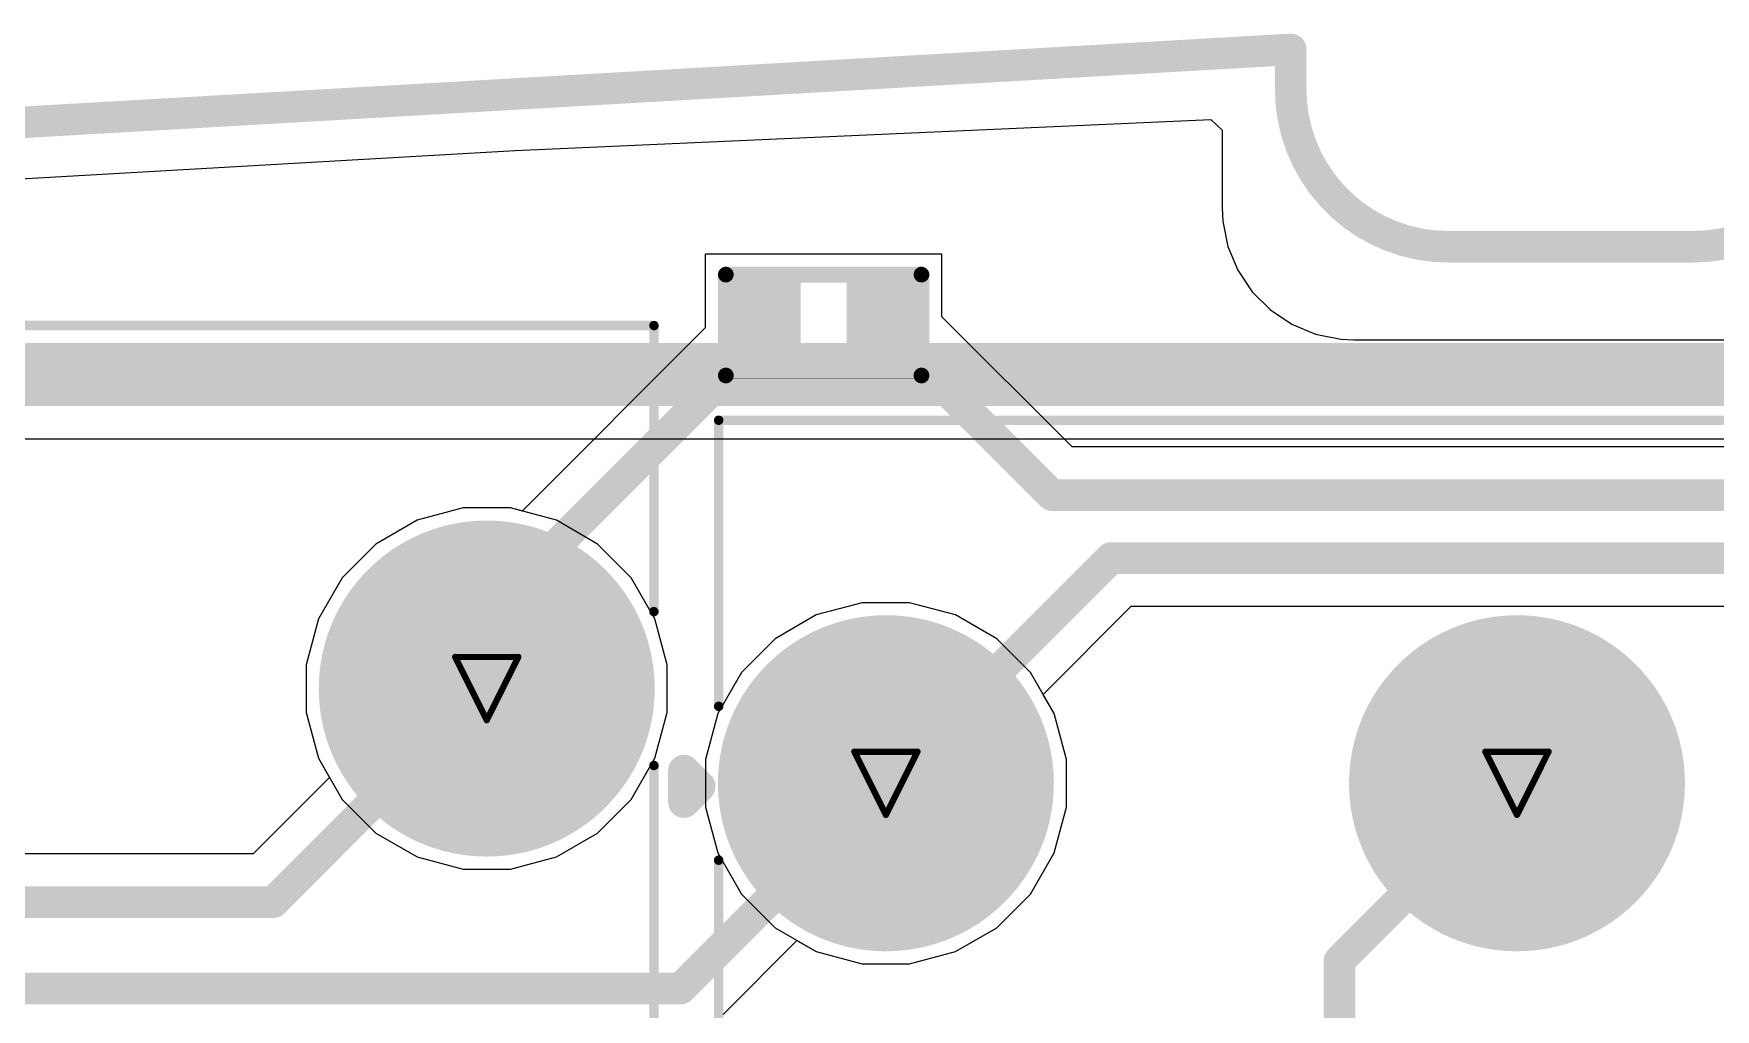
# Model space of a CAD drawing. Header units: inches. Extents: x 0 to 355, y -10 to 78.
# Drawn here: x 53.95 to 67.49, y 31.65 to 39.5 of the extents above; entities that cross this region are included whole.
import ezdxf

# ---------------------------------------------------------------- set-up
doc = ezdxf.new("R2010")
doc.units = ezdxf.units.IN
for name, color, linetype in [('Board Outline', 216, 'Continuous'), ('Bottom Layer', 5, 'Continuous'), ('Bottom Solder', 6, 'Continuous'), ('Drill Drawing', 1, 'Continuous'), ('Multi-Layer', 9, 'Continuous'), ('Pad Holes', 156, 'Continuous'), ('Top Layer', 1, 'Continuous'), ('Top Overlay', 2, 'Continuous'), ('Top Paste', 8, 'Continuous'), ('Top Solder', 216, 'Continuous')]:
    doc.layers.add(name, color=color, linetype=linetype)

# ---------------------------------------------------------------- blocks, each defined once
blk = doc.blocks.new('KAILH_GM_8_0_29')
at = {"layer": 'Bottom Layer'}
h = blk.add_hatch(color=5, dxfattribs=at)
edge = h.paths.add_edge_path()
edge.add_arc((-5.08, 0), 1.25, 0, 360)
h = blk.add_hatch(color=5, dxfattribs=at)
edge = h.paths.add_edge_path()
edge.add_arc((0, 0), 1.25, 0, 360)
h = blk.add_hatch(color=5, dxfattribs=at)
edge = h.paths.add_edge_path()
edge.add_arc((5.08, 0), 1.25, 0, 360)
at = {"layer": 'Bottom Solder'}
h = blk.add_hatch(color=6, dxfattribs=at)
edge = h.paths.add_edge_path()
edge.add_arc((-5.08, 0), 1.352, 0, 360)
h = blk.add_hatch(color=6, dxfattribs=at)
edge = h.paths.add_edge_path()
edge.add_arc((0, 0), 1.352, 0, 360)
h = blk.add_hatch(color=6, dxfattribs=at)
edge = h.paths.add_edge_path()
edge.add_arc((5.08, 0), 1.352, 0, 360)
at = {"layer": 'Multi-Layer'}
h = blk.add_hatch(color=9, dxfattribs=at)
edge = h.paths.add_edge_path()
edge.add_arc((-5.08, 0), 1.25, 0, 360)
h = blk.add_hatch(color=9, dxfattribs=at)
edge = h.paths.add_edge_path()
edge.add_arc((0, 0), 1.25, 0, 360)
h = blk.add_hatch(color=9, dxfattribs=at)
edge = h.paths.add_edge_path()
edge.add_arc((5.08, 0), 1.25, 0, 360)
at = {"layer": 'Pad Holes'}
h = blk.add_hatch(color=7, dxfattribs=at)
edge = h.paths.add_edge_path()
edge.add_arc((-5.08, 0), 0.575, 0, 360)
h = blk.add_hatch(color=7, dxfattribs=at)
edge = h.paths.add_edge_path()
edge.add_arc((0, 0), 0.575, 0, 360)
h = blk.add_hatch(color=7, dxfattribs=at)
edge = h.paths.add_edge_path()
edge.add_arc((5.08, 0), 0.575, 0, 360)
at = {"layer": 'Top Layer'}
h = blk.add_hatch(color=1, dxfattribs=at)
edge = h.paths.add_edge_path()
edge.add_arc((-5.08, 0), 1.25, 0, 360)
h = blk.add_hatch(color=1, dxfattribs=at)
edge = h.paths.add_edge_path()
edge.add_arc((0, 0), 1.25, 0, 360)
h = blk.add_hatch(color=1, dxfattribs=at)
edge = h.paths.add_edge_path()
edge.add_arc((5.08, 0), 1.25, 0, 360)
at = {"layer": 'Top Solder'}
h = blk.add_hatch(color=216, dxfattribs=at)
edge = h.paths.add_edge_path()
edge.add_arc((-5.08, 0), 1.352, 0, 360)
h = blk.add_hatch(color=216, dxfattribs=at)
edge = h.paths.add_edge_path()
edge.add_arc((0, 0), 1.352, 0, 360)
h = blk.add_hatch(color=216, dxfattribs=at)
edge = h.paths.add_edge_path()
edge.add_arc((5.08, 0), 1.352, 0, 360)
at = {"layer": 'Top Overlay'}
for points in [[(-6.426, 2.921, 0.0762, 0.0762, 0), (6.426, 2.921, 0.0762, 0.0762, 0)], [(-6.426, 0.619, 0.0762, 0.0762, 0), (-6.426, 2.921, 0.0762, 0.0762, 0)], [(6.426, 0.619, 0.0762, 0.0762, 0), (6.426, 2.921, 0.0762, 0.0762, 0)], [(-6.706, -0.152, 0.254, 0.254, 0), (-6.706, 0.102, 0.254, 0.254, 0)], [(-6.706, 0.102, 0.254, 0.254, 0), (-6.579, -0.025, 0.254, 0.254, 0)], [(-6.706, -0.152, 0.254, 0.254, 0), (-6.579, -0.025, 0.254, 0.254, 0)], [(-6.426, -2.921, 0.0762, 0.0762, 0), (-6.426, -0.619, 0.0762, 0.0762, 0)], [(6.426, -2.921, 0.0762, 0.0762, 0), (6.426, -0.619, 0.0762, 0.0762, 0)], [(-6.426, -2.921, 0.0762, 0.0762, 0), (6.426, -2.921, 0.0762, 0.0762, 0)]]:
    blk.add_lwpolyline(points, format="xyseb", dxfattribs=at)
for points in [[(-6.445, 2.921, 0.0381, 0.0381, 1), (-6.407, 2.921, 0.0381, 0.0381, 1)], [(-6.445, 2.921, 0.0381, 0.0381, 1), (-6.407, 2.921, 0.0381, 0.0381, 1)], [(6.407, 2.921, 0.0381, 0.0381, 1), (6.445, 2.921, 0.0381, 0.0381, 1)], [(6.407, 2.921, 0.0381, 0.0381, 1), (6.445, 2.921, 0.0381, 0.0381, 1)], [(-6.445, 0.619, 0.0381, 0.0381, 1), (-6.407, 0.619, 0.0381, 0.0381, 1)], [(6.407, 0.619, 0.0381, 0.0381, 1), (6.445, 0.619, 0.0381, 0.0381, 1)], [(-6.769, 0.102, 0.127, 0.127, 1), (-6.642, 0.102, 0.127, 0.127, 1)], [(-6.769, 0.102, 0.127, 0.127, 1), (-6.642, 0.102, 0.127, 0.127, 1)], [(-6.642, -0.025, 0.127, 0.127, 1), (-6.515, -0.025, 0.127, 0.127, 1)], [(-6.642, -0.025, 0.127, 0.127, 1), (-6.515, -0.025, 0.127, 0.127, 1)], [(-6.769, -0.152, 0.127, 0.127, 1), (-6.642, -0.152, 0.127, 0.127, 1)], [(-6.769, -0.152, 0.127, 0.127, 1), (-6.642, -0.152, 0.127, 0.127, 1)], [(-6.445, -0.619, 0.0381, 0.0381, 1), (-6.407, -0.619, 0.0381, 0.0381, 1)], [(6.407, -0.619, 0.0381, 0.0381, 1), (6.445, -0.619, 0.0381, 0.0381, 1)], [(-6.445, -2.921, 0.0381, 0.0381, 1), (-6.407, -2.921, 0.0381, 0.0381, 1)], [(-6.445, -2.921, 0.0381, 0.0381, 1), (-6.407, -2.921, 0.0381, 0.0381, 1)], [(6.407, -2.921, 0.0381, 0.0381, 1), (6.445, -2.921, 0.0381, 0.0381, 1)], [(6.407, -2.921, 0.0381, 0.0381, 1), (6.445, -2.921, 0.0381, 0.0381, 1)]]:
    blk.add_lwpolyline(points, format="xyseb", close=True, dxfattribs=at)
blk = doc.blocks.new('KAILH_GM_8_0_30')
at = {"layer": 'Bottom Layer'}
h = blk.add_hatch(color=5, dxfattribs=at)
edge = h.paths.add_edge_path()
edge.add_arc((-5.08, 0), 1.25, 0, 360)
h = blk.add_hatch(color=5, dxfattribs=at)
edge = h.paths.add_edge_path()
edge.add_arc((0, 0), 1.25, 0, 360)
h = blk.add_hatch(color=5, dxfattribs=at)
edge = h.paths.add_edge_path()
edge.add_arc((5.08, 0), 1.25, 0, 360)
at = {"layer": 'Bottom Solder'}
h = blk.add_hatch(color=6, dxfattribs=at)
edge = h.paths.add_edge_path()
edge.add_arc((-5.08, 0), 1.352, 0, 360)
h = blk.add_hatch(color=6, dxfattribs=at)
edge = h.paths.add_edge_path()
edge.add_arc((0, 0), 1.352, 0, 360)
h = blk.add_hatch(color=6, dxfattribs=at)
edge = h.paths.add_edge_path()
edge.add_arc((5.08, 0), 1.352, 0, 360)
at = {"layer": 'Multi-Layer'}
h = blk.add_hatch(color=9, dxfattribs=at)
edge = h.paths.add_edge_path()
edge.add_arc((-5.08, 0), 1.25, 0, 360)
h = blk.add_hatch(color=9, dxfattribs=at)
edge = h.paths.add_edge_path()
edge.add_arc((0, 0), 1.25, 0, 360)
h = blk.add_hatch(color=9, dxfattribs=at)
edge = h.paths.add_edge_path()
edge.add_arc((5.08, 0), 1.25, 0, 360)
at = {"layer": 'Pad Holes'}
h = blk.add_hatch(color=7, dxfattribs=at)
edge = h.paths.add_edge_path()
edge.add_arc((-5.08, 0), 0.575, 0, 360)
h = blk.add_hatch(color=7, dxfattribs=at)
edge = h.paths.add_edge_path()
edge.add_arc((0, 0), 0.575, 0, 360)
h = blk.add_hatch(color=7, dxfattribs=at)
edge = h.paths.add_edge_path()
edge.add_arc((5.08, 0), 0.575, 0, 360)
at = {"layer": 'Top Layer'}
h = blk.add_hatch(color=1, dxfattribs=at)
edge = h.paths.add_edge_path()
edge.add_arc((-5.08, 0), 1.25, 0, 360)
h = blk.add_hatch(color=1, dxfattribs=at)
edge = h.paths.add_edge_path()
edge.add_arc((0, 0), 1.25, 0, 360)
h = blk.add_hatch(color=1, dxfattribs=at)
edge = h.paths.add_edge_path()
edge.add_arc((5.08, 0), 1.25, 0, 360)
at = {"layer": 'Top Solder'}
h = blk.add_hatch(color=216, dxfattribs=at)
edge = h.paths.add_edge_path()
edge.add_arc((-5.08, 0), 1.352, 0, 360)
h = blk.add_hatch(color=216, dxfattribs=at)
edge = h.paths.add_edge_path()
edge.add_arc((0, 0), 1.352, 0, 360)
h = blk.add_hatch(color=216, dxfattribs=at)
edge = h.paths.add_edge_path()
edge.add_arc((5.08, 0), 1.352, 0, 360)
at = {"layer": 'Top Overlay'}
for points in [[(-6.426, 0.619, 0.0762, 0.0762, 0), (-6.426, 2.921, 0.0762, 0.0762, 0)], [(-6.426, 2.921, 0.0762, 0.0762, 0), (6.426, 2.921, 0.0762, 0.0762, 0)], [(6.426, 0.619, 0.0762, 0.0762, 0), (6.426, 2.921, 0.0762, 0.0762, 0)], [(-6.706, 0.102, 0.254, 0.254, 0), (-6.579, -0.025, 0.254, 0.254, 0)], [(-6.706, -0.152, 0.254, 0.254, 0), (-6.706, 0.102, 0.254, 0.254, 0)], [(-6.706, -0.152, 0.254, 0.254, 0), (-6.579, -0.025, 0.254, 0.254, 0)], [(-6.426, -2.921, 0.0762, 0.0762, 0), (-6.426, -0.619, 0.0762, 0.0762, 0)], [(6.426, -2.921, 0.0762, 0.0762, 0), (6.426, -0.619, 0.0762, 0.0762, 0)], [(-6.426, -2.921, 0.0762, 0.0762, 0), (6.426, -2.921, 0.0762, 0.0762, 0)]]:
    blk.add_lwpolyline(points, format="xyseb", dxfattribs=at)
for points in [[(-6.445, 2.921, 0.0381, 0.0381, 1), (-6.407, 2.921, 0.0381, 0.0381, 1)], [(-6.445, 2.921, 0.0381, 0.0381, 1), (-6.407, 2.921, 0.0381, 0.0381, 1)], [(6.407, 2.921, 0.0381, 0.0381, 1), (6.445, 2.921, 0.0381, 0.0381, 1)], [(6.407, 2.921, 0.0381, 0.0381, 1), (6.445, 2.921, 0.0381, 0.0381, 1)], [(-6.445, 0.619, 0.0381, 0.0381, 1), (-6.407, 0.619, 0.0381, 0.0381, 1)], [(6.407, 0.619, 0.0381, 0.0381, 1), (6.445, 0.619, 0.0381, 0.0381, 1)], [(-6.769, 0.102, 0.127, 0.127, 1), (-6.642, 0.102, 0.127, 0.127, 1)], [(-6.769, 0.102, 0.127, 0.127, 1), (-6.642, 0.102, 0.127, 0.127, 1)], [(-6.642, -0.025, 0.127, 0.127, 1), (-6.515, -0.025, 0.127, 0.127, 1)], [(-6.642, -0.025, 0.127, 0.127, 1), (-6.515, -0.025, 0.127, 0.127, 1)], [(-6.769, -0.152, 0.127, 0.127, 1), (-6.642, -0.152, 0.127, 0.127, 1)], [(-6.769, -0.152, 0.127, 0.127, 1), (-6.642, -0.152, 0.127, 0.127, 1)], [(-6.445, -0.619, 0.0381, 0.0381, 1), (-6.407, -0.619, 0.0381, 0.0381, 1)], [(6.407, -0.619, 0.0381, 0.0381, 1), (6.445, -0.619, 0.0381, 0.0381, 1)], [(-6.445, -2.921, 0.0381, 0.0381, 1), (-6.407, -2.921, 0.0381, 0.0381, 1)], [(-6.445, -2.921, 0.0381, 0.0381, 1), (-6.407, -2.921, 0.0381, 0.0381, 1)], [(6.407, -2.921, 0.0381, 0.0381, 1), (6.445, -2.921, 0.0381, 0.0381, 1)], [(6.407, -2.921, 0.0381, 0.0381, 1), (6.445, -2.921, 0.0381, 0.0381, 1)]]:
    blk.add_lwpolyline(points, format="xyseb", close=True, dxfattribs=at)
blk = doc.blocks.new('R___0402_43')
at = {"layer": 'Top Layer'}
for points in [[(-0.699, -0.318), (-0.699, 0.318), (-0.241, 0.318), (-0.241, -0.318)], [(0.241, -0.318), (0.241, 0.318), (0.699, 0.318), (0.699, -0.318)]]:
    blk.add_hatch(color=1, dxfattribs=at).paths.add_polyline_path(points)
at = {"layer": 'Top Paste'}
for points in [[(-0.699, -0.318), (-0.699, 0.318), (-0.241, 0.318), (-0.241, -0.318)], [(0.241, -0.318), (0.241, 0.318), (0.699, 0.318), (0.699, -0.318)]]:
    blk.add_hatch(color=8, dxfattribs=at).paths.add_polyline_path(points)
at = {"layer": 'Top Solder'}
for points in [[(-0.754, -0.373), (-0.754, 0.373), (-0.186, 0.373), (-0.186, -0.373)], [(0.186, -0.373), (0.186, 0.373), (0.754, 0.373), (0.754, -0.373)]]:
    blk.add_hatch(color=216, dxfattribs=at).paths.add_polyline_path(points)
at = {"layer": 'Top Overlay'}
for points in [[(-0.787, 0.406, 0.127, 0.127, 0), (0.787, 0.406, 0.127, 0.127, 0)], [(-0.787, -0.406, 0.127, 0.127, 0), (-0.787, 0.406, 0.127, 0.127, 0)], [(0.787, -0.406, 0.127, 0.127, 0), (0.787, 0.406, 0.127, 0.127, 0)], [(-0.787, -0.406, 0.127, 0.127, 0), (0.787, -0.406, 0.127, 0.127, 0)], [(-0.813, -0.432, 0.00323, 0.00323, 0), (0.813, -0.432, 0.00323, 0.00323, 0)]]:
    blk.add_lwpolyline(points, format="xyseb", dxfattribs=at)
for points in [[(-0.819, 0.406, 0.0635, 0.0635, 1), (-0.756, 0.406, 0.0635, 0.0635, 1)], [(-0.819, 0.406, 0.0635, 0.0635, 1), (-0.756, 0.406, 0.0635, 0.0635, 1)], [(0.756, 0.406, 0.0635, 0.0635, 1), (0.819, 0.406, 0.0635, 0.0635, 1)], [(0.756, 0.406, 0.0635, 0.0635, 1), (0.819, 0.406, 0.0635, 0.0635, 1)], [(-0.819, -0.406, 0.0635, 0.0635, 1), (-0.756, -0.406, 0.0635, 0.0635, 1)], [(-0.819, -0.406, 0.0635, 0.0635, 1), (-0.756, -0.406, 0.0635, 0.0635, 1)], [(0.756, -0.406, 0.0635, 0.0635, 1), (0.819, -0.406, 0.0635, 0.0635, 1)], [(0.756, -0.406, 0.0635, 0.0635, 1), (0.819, -0.406, 0.0635, 0.0635, 1)], [(-0.814, -0.432, 0.00161, 0.00161, 1), (-0.812, -0.432, 0.00161, 0.00161, 1)], [(0.812, -0.432, 0.00161, 0.00161, 1), (0.814, -0.432, 0.00161, 0.00161, 1)]]:
    blk.add_lwpolyline(points, format="xyseb", close=True, dxfattribs=at)

msp = doc.modelspace()

# ---------------------------------------------------------------- linework, layer by layer
at = {"layer": 'Board Outline'}
for points in [[(0, 35.687, 0.254, 0.254, 0), (64.072, 39.37, 0.254, 0.254, 0)], [(64.072, 39.053, 0.254, 0.254, 0), (64.072, 39.37, 0.254, 0.254, 0)], [(65.341, 37.782, 0.254, 0.254, -0.414961), (64.072, 39.053, 0.254, 0.254, 0)], [(68.58, 39.053, 0.254, 0.254, -0.414405), (67.31, 37.782, 0.254, 0.254, 0)], [(65.341, 37.782, 0.254, 0.254, 0), (67.31, 37.782, 0.254, 0.254, 0)]]:
    msp.add_lwpolyline(points, format="xyseb", dxfattribs=at)
for points in [[(64.009, 39.37, 0.127, 0.127, 1), (64.136, 39.37, 0.127, 0.127, 1)], [(64.009, 39.37, 0.127, 0.127, 1), (64.136, 39.37, 0.127, 0.127, 1)], [(64.009, 39.053, 0.127, 0.127, 1), (64.136, 39.053, 0.127, 0.127, 1)], [(64.009, 39.053, 0.127, 0.127, 1), (64.136, 39.053, 0.127, 0.127, 1)], [(65.278, 37.782, 0.127, 0.127, 1), (65.405, 37.782, 0.127, 0.127, 1)], [(65.278, 37.782, 0.127, 0.127, 1), (65.405, 37.782, 0.127, 0.127, 1)], [(67.247, 37.782, 0.127, 0.127, 1), (67.374, 37.782, 0.127, 0.127, 1)], [(67.247, 37.782, 0.127, 0.127, 1), (67.374, 37.782, 0.127, 0.127, 1)]]:
    msp.add_lwpolyline(points, format="xyseb", close=True, dxfattribs=at)
at = {"layer": 'Bottom Layer'}
for p, q in [((46.147, 36.236), (71.212, 36.236)), ((57.41, 35.68), (57.04, 35.581)), ((57.792, 35.68), (57.41, 35.68)), ((58.162, 35.581), (57.792, 35.68)), ((57.04, 35.581), (56.709, 35.389)), ((58.493, 35.389), (58.162, 35.581)), ((56.709, 35.389), (56.438, 35.119)), ((58.764, 35.119), (58.493, 35.389)), ((56.438, 35.119), (56.247, 34.787)), ((58.955, 34.787), (58.764, 35.119)), ((60.253, 34.819), (59.922, 34.627)), ((60.623, 34.918), (60.253, 34.819)), ((61.005, 34.918), (60.623, 34.918)), ((61.375, 34.819), (61.005, 34.918)), ((61.706, 34.627), (61.375, 34.819)), ((56.247, 34.787), (56.148, 34.418)), ((59.054, 34.418), (58.955, 34.787)), ((59.922, 34.627), (59.651, 34.357)), ((61.977, 34.357), (61.706, 34.627)), ((56.148, 34.418), (56.148, 34.035)), ((59.054, 34.035), (59.054, 34.418)), ((59.651, 34.357), (59.46, 34.025)), ((62.168, 34.025), (61.977, 34.357)), ((56.148, 34.035), (56.247, 33.666)), ((58.955, 33.666), (59.054, 34.035)), ((59.46, 34.025), (59.361, 33.656)), ((62.267, 33.656), (62.168, 34.025)), ((56.247, 33.666), (56.438, 33.334)), ((58.764, 33.334), (58.955, 33.666)), ((59.361, 33.656), (59.361, 33.273)), ((62.267, 33.273), (62.267, 33.656)), ((56.438, 33.334), (56.709, 33.064)), ((58.493, 33.064), (58.764, 33.334)), ((59.361, 33.273), (59.46, 32.904)), ((62.168, 32.904), (62.267, 33.273)), ((56.709, 33.064), (57.04, 32.872)), ((58.162, 32.872), (58.493, 33.064)), ((59.46, 32.904), (59.651, 32.572)), ((61.977, 32.572), (62.168, 32.904)), ((57.04, 32.872), (57.41, 32.773)), ((57.41, 32.773), (57.792, 32.773)), ((57.792, 32.773), (58.162, 32.872)), ((59.651, 32.572), (59.922, 32.302)), ((61.706, 32.302), (61.977, 32.572)), ((59.922, 32.302), (60.253, 32.11)), ((61.375, 32.11), (61.706, 32.302)), ((60.253, 32.11), (60.623, 32.011)), ((61.005, 32.011), (61.375, 32.11)), ((60.623, 32.011), (61.005, 32.011))]:
    msp.add_line(p, q, dxfattribs=at)
msp.add_lwpolyline([(34.993, 36.754, 0.508, 0.508, 0), (71.427, 36.754, 0.508, 0.508, 0)], format="xyseb", dxfattribs=at)
at = {"layer": 'Drill Drawing'}
for points in [[(57.347, 34.481, 0.0508, 0.0508, 0), (57.855, 34.481, 0.0508, 0.0508, 0)], [(57.347, 34.481, 0.0508, 0.0508, 0), (57.601, 33.973, 0.0508, 0.0508, 0)], [(57.601, 33.973, 0.0508, 0.0508, 0), (57.855, 34.481, 0.0508, 0.0508, 0)], [(60.56, 33.719, 0.0508, 0.0508, 0), (61.068, 33.719, 0.0508, 0.0508, 0)], [(60.56, 33.719, 0.0508, 0.0508, 0), (60.814, 33.211, 0.0508, 0.0508, 0)], [(60.814, 33.211, 0.0508, 0.0508, 0), (61.068, 33.719, 0.0508, 0.0508, 0)], [(65.64, 33.719, 0.0508, 0.0508, 0), (66.148, 33.719, 0.0508, 0.0508, 0)], [(65.64, 33.719, 0.0508, 0.0508, 0), (65.894, 33.211, 0.0508, 0.0508, 0)], [(65.894, 33.211, 0.0508, 0.0508, 0), (66.148, 33.719, 0.0508, 0.0508, 0)]]:
    msp.add_lwpolyline(points, format="xyseb", dxfattribs=at)
for points in [[(57.334, 34.481, 0.0254, 0.0254, 1), (57.36, 34.481, 0.0254, 0.0254, 1)], [(57.334, 34.481, 0.0254, 0.0254, 1), (57.36, 34.481, 0.0254, 0.0254, 1)], [(57.842, 34.481, 0.0254, 0.0254, 1), (57.868, 34.481, 0.0254, 0.0254, 1)], [(57.842, 34.481, 0.0254, 0.0254, 1), (57.868, 34.481, 0.0254, 0.0254, 1)], [(57.588, 33.973, 0.0254, 0.0254, 1), (57.614, 33.973, 0.0254, 0.0254, 1)], [(57.588, 33.973, 0.0254, 0.0254, 1), (57.614, 33.973, 0.0254, 0.0254, 1)], [(60.547, 33.719, 0.0254, 0.0254, 1), (60.573, 33.719, 0.0254, 0.0254, 1)], [(60.547, 33.719, 0.0254, 0.0254, 1), (60.573, 33.719, 0.0254, 0.0254, 1)], [(61.055, 33.719, 0.0254, 0.0254, 1), (61.081, 33.719, 0.0254, 0.0254, 1)], [(61.055, 33.719, 0.0254, 0.0254, 1), (61.081, 33.719, 0.0254, 0.0254, 1)], [(65.627, 33.719, 0.0254, 0.0254, 1), (65.653, 33.719, 0.0254, 0.0254, 1)], [(65.627, 33.719, 0.0254, 0.0254, 1), (65.653, 33.719, 0.0254, 0.0254, 1)], [(66.135, 33.719, 0.0254, 0.0254, 1), (66.161, 33.719, 0.0254, 0.0254, 1)], [(66.135, 33.719, 0.0254, 0.0254, 1), (66.161, 33.719, 0.0254, 0.0254, 1)], [(60.801, 33.211, 0.0254, 0.0254, 1), (60.827, 33.211, 0.0254, 0.0254, 1)], [(60.801, 33.211, 0.0254, 0.0254, 1), (60.827, 33.211, 0.0254, 0.0254, 1)], [(65.881, 33.211, 0.0254, 0.0254, 1), (65.907, 33.211, 0.0254, 0.0254, 1)], [(65.881, 33.211, 0.0254, 0.0254, 1), (65.907, 33.211, 0.0254, 0.0254, 1)]]:
    msp.add_lwpolyline(points, format="xyseb", close=True, dxfattribs=at)
at = {"layer": 'Top Layer'}
for p, q in [((57.829, 38.558), (63.43, 38.807)), ((63.43, 38.807), (63.522, 38.72)), ((63.522, 38.72), (63.522, 38.092)), ((23.425, 36.575), (57.829, 38.558)), ((63.522, 38.092), (63.527, 37.988)), ((63.527, 37.988), (63.567, 37.784)), ((63.567, 37.784), (63.647, 37.593)), ((61.265, 37.723), (59.36, 37.723)), ((59.36, 37.723), (59.36, 37.13)), ((61.265, 37.219), (61.265, 37.723)), ((63.647, 37.593), (63.762, 37.42)), ((63.762, 37.42), (63.909, 37.274)), ((63.909, 37.274), (64.081, 37.158)), ((59.36, 37.13), (57.885, 35.655)), ((62.313, 36.172), (61.265, 37.219)), ((64.081, 37.158), (64.273, 37.079)), ((64.273, 37.079), (64.476, 37.039)), ((64.476, 37.039), (64.58, 37.034)), ((64.58, 37.034), (67.84, 37.034)), ((73.454, 36.172), (62.313, 36.172)), ((57.41, 35.68), (57.04, 35.581)), ((57.792, 35.68), (57.41, 35.68)), ((57.885, 35.655), (57.792, 35.68)), ((57.04, 35.581), (56.709, 35.389)), ((56.709, 35.389), (56.438, 35.119)), ((56.438, 35.119), (56.247, 34.787)), ((62.079, 34.18), (62.788, 34.889)), ((62.788, 34.889), (69, 34.889)), ((56.247, 34.787), (56.148, 34.418)), ((56.148, 34.418), (56.148, 34.035)), ((62.168, 34.025), (62.079, 34.18)), ((56.148, 34.035), (56.247, 33.666)), ((62.267, 33.656), (62.168, 34.025)), ((56.247, 33.666), (56.336, 33.511)), ((62.267, 33.273), (62.267, 33.656)), ((56.336, 33.511), (55.721, 32.896)), ((62.168, 32.904), (62.267, 33.273)), ((55.721, 32.896), (49.321, 32.896)), ((61.977, 32.572), (62.168, 32.904)), ((61.706, 32.302), (61.977, 32.572)), ((61.375, 32.11), (61.706, 32.302)), ((59.504, 31.605), (60.098, 32.2)), ((60.098, 32.2), (60.253, 32.11)), ((60.253, 32.11), (60.623, 32.011)), ((61.005, 32.011), (61.375, 32.11)), ((60.623, 32.011), (61.005, 32.011))]:
    msp.add_line(p, q, dxfattribs=at)
for points in [[(59.843, 37.063, 0.254, 0.254, 0), (59.843, 37.152, 0.254, 0.254, 0)], [(60.783, 37.063, 0.254, 0.254, 0), (60.783, 37.152, 0.254, 0.254, 0)], [(57.601, 34.821, 0.254, 0.254, 0), (59.843, 37.063, 0.254, 0.254, 0)], [(60.783, 37.063, 0.254, 0.254, 0), (60.884, 36.961, 0.254, 0.254, 0)], [(60.884, 36.961, 0.254, 0.254, 0), (60.973, 36.961, 0.254, 0.254, 0)], [(60.973, 36.961, 0.254, 0.254, 0), (62.152, 35.783, 0.254, 0.254, 0)], [(62.152, 35.783, 0.254, 0.254, 0), (73.454, 35.783, 0.254, 0.254, 0)], [(60.814, 33.465, 0.254, 0.254, 0), (62.627, 35.277, 0.254, 0.254, 0)], [(62.627, 35.277, 0.254, 0.254, 0), (69.161, 35.277, 0.254, 0.254, 0)], [(57.601, 34.227, 0.254, 0.254, 0), (57.601, 34.821, 0.254, 0.254, 0)], [(55.882, 32.508, 0.254, 0.254, 0), (57.601, 34.227, 0.254, 0.254, 0)], [(59.162, 31.813, 0.254, 0.254, 0), (60.814, 33.465, 0.254, 0.254, 0)], [(64.465, 32.036, 0.254, 0.254, 0), (65.894, 33.465, 0.254, 0.254, 0)], [(49.16, 32.508, 0.254, 0.254, 0), (55.882, 32.508, 0.254, 0.254, 0)], [(64.465, 27.52, 0.254, 0.254, 0), (64.465, 32.036, 0.254, 0.254, 0)], [(42.756, 31.813, 0.254, 0.254, 0), (59.162, 31.813, 0.254, 0.254, 0)]]:
    msp.add_lwpolyline(points, format="xyseb", dxfattribs=at)
for points in [[(59.779, 37.152, 0.127, 0.127, 1), (59.906, 37.152, 0.127, 0.127, 1)], [(60.719, 37.152, 0.127, 0.127, 1), (60.846, 37.152, 0.127, 0.127, 1)], [(59.779, 37.063, 0.127, 0.127, 1), (59.906, 37.063, 0.127, 0.127, 1)], [(59.779, 37.063, 0.127, 0.127, 1), (59.906, 37.063, 0.127, 0.127, 1)], [(60.719, 37.063, 0.127, 0.127, 1), (60.846, 37.063, 0.127, 0.127, 1)], [(60.719, 37.063, 0.127, 0.127, 1), (60.846, 37.063, 0.127, 0.127, 1)], [(60.821, 36.961, 0.127, 0.127, 1), (60.948, 36.961, 0.127, 0.127, 1)], [(60.821, 36.961, 0.127, 0.127, 1), (60.948, 36.961, 0.127, 0.127, 1)], [(60.91, 36.961, 0.127, 0.127, 1), (61.037, 36.961, 0.127, 0.127, 1)], [(60.91, 36.961, 0.127, 0.127, 1), (61.037, 36.961, 0.127, 0.127, 1)], [(62.088, 35.783, 0.127, 0.127, 1), (62.215, 35.783, 0.127, 0.127, 1)], [(62.088, 35.783, 0.127, 0.127, 1), (62.215, 35.783, 0.127, 0.127, 1)], [(62.563, 35.277, 0.127, 0.127, 1), (62.69, 35.277, 0.127, 0.127, 1)], [(62.563, 35.277, 0.127, 0.127, 1), (62.69, 35.277, 0.127, 0.127, 1)], [(57.537, 34.821, 0.127, 0.127, 1), (57.664, 34.821, 0.127, 0.127, 1)], [(57.537, 34.821, 0.127, 0.127, 1), (57.664, 34.821, 0.127, 0.127, 1)], [(57.537, 34.227, 0.127, 0.127, 1), (57.664, 34.227, 0.127, 0.127, 1)], [(57.537, 34.227, 0.127, 0.127, 1), (57.664, 34.227, 0.127, 0.127, 1)], [(60.751, 33.465, 0.127, 0.127, 1), (60.878, 33.465, 0.127, 0.127, 1)], [(60.751, 33.465, 0.127, 0.127, 1), (60.878, 33.465, 0.127, 0.127, 1)], [(65.831, 33.465, 0.127, 0.127, 1), (65.958, 33.465, 0.127, 0.127, 1)], [(55.819, 32.508, 0.127, 0.127, 1), (55.946, 32.508, 0.127, 0.127, 1)], [(55.819, 32.508, 0.127, 0.127, 1), (55.946, 32.508, 0.127, 0.127, 1)], [(64.402, 32.036, 0.127, 0.127, 1), (64.529, 32.036, 0.127, 0.127, 1)], [(64.402, 32.036, 0.127, 0.127, 1), (64.529, 32.036, 0.127, 0.127, 1)], [(59.099, 31.813, 0.127, 0.127, 1), (59.226, 31.813, 0.127, 0.127, 1)], [(59.099, 31.813, 0.127, 0.127, 1), (59.226, 31.813, 0.127, 0.127, 1)]]:
    msp.add_lwpolyline(points, format="xyseb", close=True, dxfattribs=at)

# ---------------------------------------------------------------- block references
for name, p in [('R___0402_43', (60.313, 37.152)), ('KAILH_GM_8_0_30', (52.521, 34.227)), ('KAILH_GM_8_0_29', (65.894, 33.465))]:
    msp.add_blockref(name, p)

doc.saveas('drawing.dxf')
